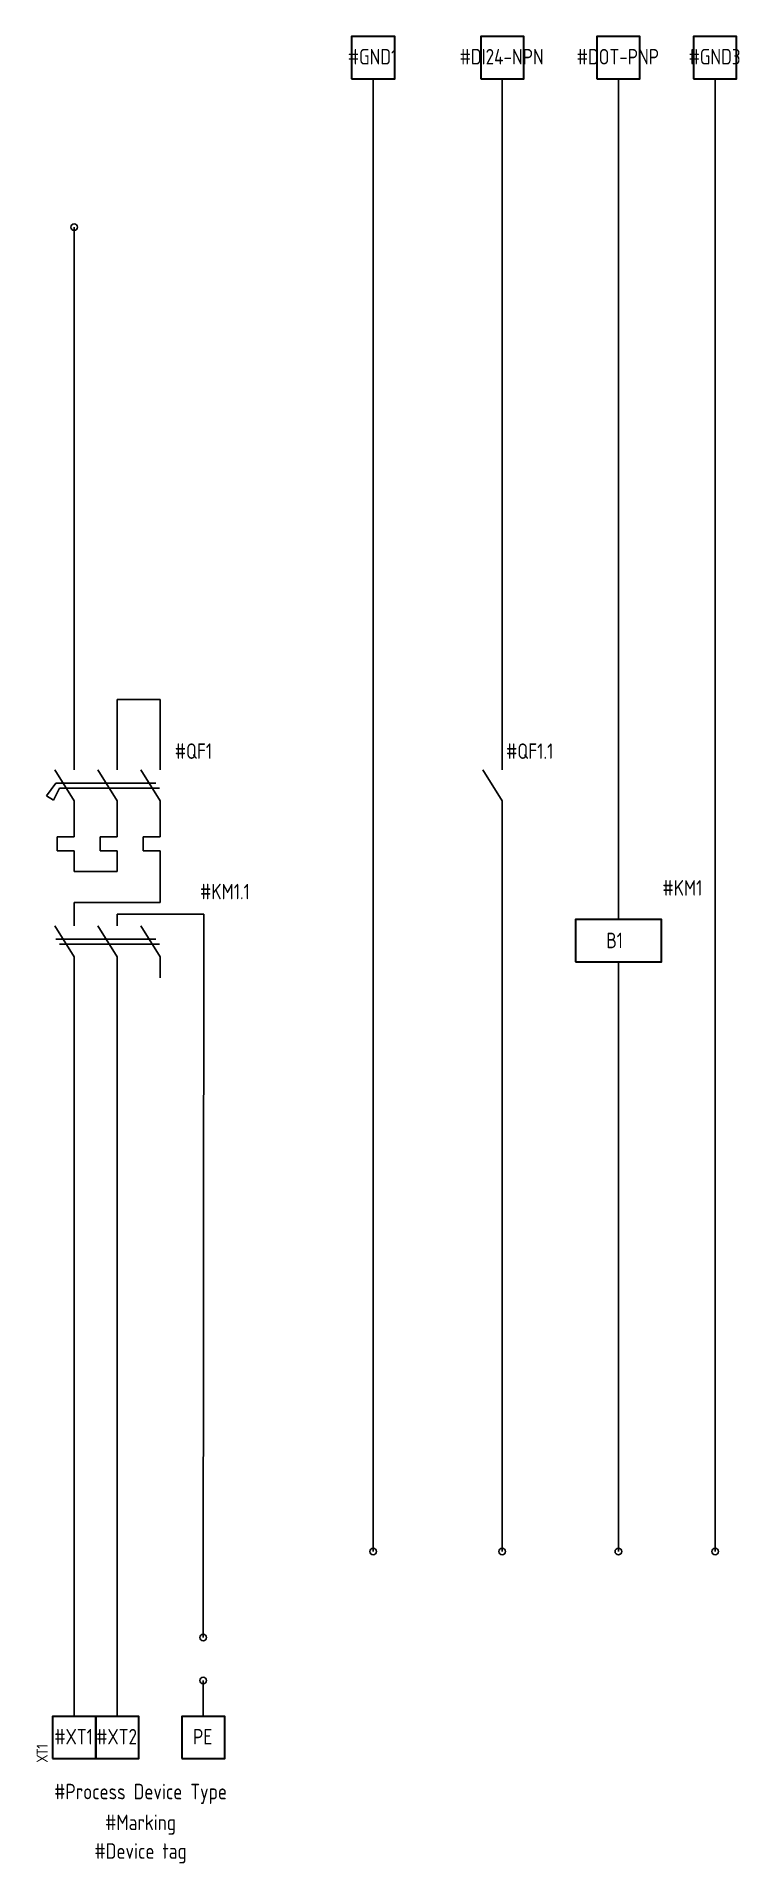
# Model space of a CAD drawing. Header units: millimetres. Extents: x 4483 to 4825, y 5953 to 6166.
# Drawn here: x 4743.7 to 4825.4, y 5953.3 to 6165.6 of the extents above; entities outside this region: 23.
import ezdxf

# ---------------------------------------------------------------- set-up
doc = ezdxf.new("R2010")
doc.units = ezdxf.units.MM
for name, color, linetype in [('Headers', 7, 'Continuous'), ('XT1', 7, 'Continuous'), ('XT7', 7, 'Continuous'), ('Кабель', 7, 'Continuous')]:
    doc.layers.add(name, color=color, linetype=linetype)
doc.layers.add('Слой1', color=7, linetype='Continuous', lineweight=30)
doc.styles.add('GOST_A', font='GOST_0.TTF')
pattern_1 = [(37.5, (5, -6.084), (-1.60003, 48.94132), [0, -38.608, 0, -43.18, 0, -41.275]), (7.5, (5, -6.084), (44.95233, 71.6825), [0, -20.828, 0, -34.798, 0, -13.335]), (327.5, (-26.24, -6.084), (79.09924, 0.14372), [0, -12.7, 0, -45.72, 0, -59.69]), (317.5, (-26.24, -6.084), (76.35565, 22.29293), [0, -6.35, 0, -29.972, 0, -34.29])]
pattern_2 = [(37.5, (10, -11.084), (-1.60003, 48.94132), [0, -38.608, 0, -43.18, 0, -41.275]), (7.5, (10, -11.084), (44.95233, 71.6825), [0, -20.828, 0, -34.798, 0, -13.335]), (327.5, (-21.24, -11.084), (79.09924, 0.14372), [0, -12.7, 0, -45.72, 0, -59.69]), (317.5, (-21.24, -11.084), (76.35565, 22.29293), [0, -6.35, 0, -29.972, 0, -34.29])]
pattern_3 = [(37.5, (0.535, 0.098), (-1.60003, 48.94132), [0, -38.608, 0, -43.18, 0, -41.275]), (7.5, (0.535, 0.1), (44.95233, 71.6825), [0, -20.828, 0, -34.798, 0, -13.335]), (327.5, (-30.707, 0.1), (79.09924, 0.14372), [0, -12.7, 0, -45.72, 0, -59.69]), (317.5, (-30.71, 0.1), (76.35565, 22.29293), [0, -6.35, 0, -29.972, 0, -34.29])]
pattern_4 = [(37.5, (0.322, 0.16), (-1.60003, 48.94132), [0, -38.608, 0, -43.18, 0, -41.275]), (7.5, (0.32, 0.16), (44.95233, 71.6825), [0, -20.828, 0, -34.798, 0, -13.335]), (327.5, (-30.92, 0.16), (79.09924, 0.14372), [0, -12.7, 0, -45.72, 0, -59.69]), (317.5, (-30.92, 0.16), (76.35565, 22.29293), [0, -6.35, 0, -29.972, 0, -34.29])]

msp = doc.modelspace()

# ---------------------------------------------------------------- hatches: boundary and pattern name
at = {"layer": 'Слой1', "lineweight": -3}
h = msp.add_hatch(dxfattribs=at)
h.set_pattern_fill('AR-SAND', color=256)
h.set_pattern_definition([(37.5, (246.395, 184.693), (-1.60003, 48.94132), [0, -38.608, 0, -43.18, 0, -41.275]), (7.5, (246.395, 184.693), (44.9523, 71.6825), [0, -20.828, 0, -34.798, 0, -13.335]), (327.5, (215.153, 184.693), (79.09924, 0.14372), [0, -12.7, 0, -45.72, 0, -59.69]), (317.5, (215.15, 184.693), (76.35565, 22.29293), [0, -6.35, 0, -29.972, 0, -34.29])])
h.paths.add_polyline_path([(4747.73, 6143.47, 1), (4748.5, 6143.47, 1)])
h = msp.add_hatch(dxfattribs=at)
h.set_pattern_fill('AR-SAND', color=256)
h.set_pattern_definition([(37.5, (-1.567, -0.148), (-1.60003, 48.94132), [0, -38.608, 0, -43.18, 0, -41.275]), (7.5, (-1.57, -0.15), (44.95233, 71.6825), [0, -20.828, 0, -34.798, 0, -13.335]), (327.5, (-32.81, -0.15), (79.09924, 0.14372), [0, -12.7, 0, -45.72, 0, -59.69]), (317.5, (-32.81, -0.15), (76.35565, 22.29293), [0, -6.35, 0, -29.972, 0, -34.29])])
h.paths.add_polyline_path([(4483.15, 6127.95, 1), (4483.92, 6127.95, 1)])
h = msp.add_hatch(dxfattribs=at)
h.set_pattern_fill('AR-SAND', color=256)
h.set_pattern_definition([(37.5, (-0.368, -0.234), (-1.60003, 48.94132), [0, -38.608, 0, -43.18, 0, -41.275]), (7.5, (-0.37, -0.234), (44.95233, 71.6825), [0, -20.828, 0, -34.798, 0, -13.335]), (327.5, (-31.61, -0.234), (79.09924, 0.14372), [0, -12.7, 0, -45.72, 0, -59.69]), (317.5, (-31.61, -0.234), (76.35565, 22.29293), [0, -6.35, 0, -29.972, 0, -34.29])])
h.paths.add_polyline_path([(4484.35, 6127.86, 1), (4485.12, 6127.86, 1)])
h = msp.add_hatch(dxfattribs=at)
h.set_pattern_fill('AR-SAND', color=256)
h.set_pattern_definition([(37.5, (-0.205, -0.163), (-1.60003, 48.94132), [0, -38.608, 0, -43.18, 0, -41.275]), (7.5, (-0.205, -0.16), (44.95233, 71.6825), [0, -20.828, 0, -34.798, 0, -13.335]), (327.5, (-31.447, -0.163), (79.09924, 0.14372), [0, -12.7, 0, -45.72, 0, -59.69]), (317.5, (-31.45, -0.16), (76.35565, 22.29293), [0, -6.35, 0, -29.972, 0, -34.29])])
h.paths.add_polyline_path([(4484.51, 6127.93, 1), (4485.28, 6127.93, 1)])
h = msp.add_hatch(dxfattribs=at)
h.set_pattern_fill('AR-SAND', color=256)
h.set_pattern_definition([(37.5, (-0.198, -0.163), (-1.60003, 48.94132), [0, -38.608, 0, -43.18, 0, -41.275]), (7.5, (-0.2, -0.16), (44.95233, 71.6825), [0, -20.828, 0, -34.798, 0, -13.335]), (327.5, (-31.44, -0.163), (79.09924, 0.14372), [0, -12.7, 0, -45.72, 0, -59.69]), (317.5, (-31.44, -0.16), (76.35565, 22.29293), [0, -6.35, 0, -29.972, 0, -34.29])])
h.paths.add_polyline_path([(4484.52, 6127.93, 1), (4485.29, 6127.93, 1)])
h = msp.add_hatch(dxfattribs=at)
h.set_pattern_fill('AR-SAND', color=256)
h.set_pattern_definition(pattern_4)
h.paths.add_polyline_path([(4485.04, 6128.26, 1), (4485.81, 6128.26, 1)])
h = msp.add_hatch(dxfattribs=at)
h.set_pattern_fill('AR-SAND', color=256)
h.set_pattern_definition(pattern_4)
h.paths.add_polyline_path([(4485.04, 6128.26, 1), (4485.81, 6128.26, 1)])
h = msp.add_hatch(dxfattribs=at)
h.set_pattern_fill('AR-SAND', color=256)
h.set_pattern_definition(pattern_3)
h.paths.add_polyline_path([(4485.25, 6128.19, 1), (4486.02, 6128.19, 1)])
h = msp.add_hatch(dxfattribs=at)
h.set_pattern_fill('AR-SAND', color=256)
h.set_pattern_definition(pattern_3)
h.paths.add_polyline_path([(4485.25, 6128.19, 1), (4486.02, 6128.19, 1)])
h = msp.add_hatch(dxfattribs=at)
h.set_pattern_fill('AR-SAND', color=256)
h.set_pattern_definition(pattern_3)
h.paths.add_polyline_path([(4485.25, 6128.19, 1), (4486.02, 6128.19, 1)])
h = msp.add_hatch(dxfattribs=at)
h.set_pattern_fill('AR-SAND', color=256)
h.set_pattern_definition(pattern_3)
h.paths.add_polyline_path([(4485.25, 6128.19, 1), (4486.02, 6128.19, 1)])
h = msp.add_hatch(dxfattribs=at)
h.set_pattern_fill('AR-SAND', color=256)
h.set_pattern_definition(pattern_3)
h.paths.add_polyline_path([(4485.25, 6128.19, 1), (4486.02, 6128.19, 1)])
h = msp.add_hatch(dxfattribs=at)
h.set_pattern_fill('AR-SAND', color=256)
h.set_pattern_definition([(37.5, (0.694, 0.063), (-1.60003, 48.94132), [0, -38.608, 0, -43.18, 0, -41.275]), (7.5, (0.694, 0.063), (44.95233, 71.6825), [0, -20.828, 0, -34.798, 0, -13.335]), (327.5, (-30.548, 0.063), (79.09924, 0.14372), [0, -12.7, 0, -45.72, 0, -59.69]), (317.5, (-30.55, 0.06), (76.35565, 22.29293), [0, -6.35, 0, -29.972, 0, -34.29])])
h.paths.add_polyline_path([(4485.41, 6128.16, 1), (4486.18, 6128.16, 1)])
h = msp.add_hatch(dxfattribs=at)
h.set_pattern_fill('AR-SAND', color=256)
h.set_pattern_definition([(37.5, (0.885, -0.06), (-1.60003, 48.94132), [0, -38.608, 0, -43.18, 0, -41.275]), (7.5, (0.885, -0.06), (44.95233, 71.6825), [0, -20.828, 0, -34.798, 0, -13.335]), (327.5, (-30.357, -0.06), (79.09924, 0.14372), [0, -12.7, 0, -45.72, 0, -59.69]), (317.5, (-30.36, -0.06), (76.35565, 22.29293), [0, -6.35, 0, -29.972, 0, -34.29])])
h.paths.add_polyline_path([(4485.6, 6128.03, 1), (4486.37, 6128.03, 1)])
h = msp.add_hatch(dxfattribs=at)
h.set_pattern_fill('AR-SAND', color=256)
h.set_pattern_definition([(37.5, (1.176, -0.31), (-1.60003, 48.94132), [0, -38.608, 0, -43.18, 0, -41.275]), (7.5, (1.176, -0.31), (44.95233, 71.6825), [0, -20.828, 0, -34.798, 0, -13.335]), (327.5, (-30.066, -0.31), (79.09924, 0.14372), [0, -12.7, 0, -45.72, 0, -59.69]), (317.5, (-30.066, -0.31), (76.35565, 22.29293), [0, -6.35, 0, -29.972, 0, -34.29])])
h.paths.add_polyline_path([(4485.89, 6127.78, 1), (4486.66, 6127.78, 1)])
h = msp.add_hatch(dxfattribs=at)
h.set_pattern_fill('AR-SAND', color=256)
h.set_pattern_definition([(37.5, (-1.9, 5.91), (-1.60003, 48.94132), [0, -38.608, 0, -43.18, 0, -41.275]), (7.5, (-1.9, 5.91), (44.95233, 71.6825), [0, -20.828, 0, -34.798, 0, -13.335]), (327.5, (-33.143, 5.91), (79.09924, 0.14372), [0, -12.7, 0, -45.72, 0, -59.69]), (317.5, (-33.14, 5.91), (76.35565, 22.29293), [0, -6.35, 0, -29.972, 0, -34.29])])
h.paths.add_polyline_path([(4484.71, 6127.01, 1), (4485.48, 6127.01, 1)])
h = msp.add_hatch(dxfattribs=at)
h.set_pattern_fill('AR-SAND', color=256)
h.set_pattern_definition(pattern_1)
h.paths.add_polyline_path([(4489.71, 6122.01, 1), (4490.48, 6122.01, 1)])
h = msp.add_hatch(dxfattribs=at)
h.set_pattern_fill('AR-SAND', color=256)
h.set_pattern_definition(pattern_1)
h.paths.add_polyline_path([(4489.71, 6122.01, 1), (4490.48, 6122.01, 1)])
h = msp.add_hatch(dxfattribs=at)
h.set_pattern_fill('AR-SAND', color=256)
h.set_pattern_definition([(37.5, (3.1, 0.91), (-1.60003, 48.94132), [0, -38.608, 0, -43.18, 0, -41.275]), (7.5, (3.1, 0.91), (44.95233, 71.6825), [0, -20.828, 0, -34.798, 0, -13.335]), (327.5, (-28.143, 0.91), (79.09924, 0.14372), [0, -12.7, 0, -45.72, 0, -59.69]), (317.5, (-28.14, 0.91), (76.35565, 22.29293), [0, -6.35, 0, -29.972, 0, -34.29])])
h.paths.add_polyline_path([(4489.71, 6122.01, 1), (4490.48, 6122.01, 1)])
h = msp.add_hatch(dxfattribs=at)
h.set_pattern_fill('AR-SAND', color=256)
h.set_pattern_definition(pattern_2)
h.paths.add_polyline_path([(4494.71, 6117.01, 1), (4495.48, 6117.01, 1)])
h = msp.add_hatch(dxfattribs=at)
h.set_pattern_fill('AR-SAND', color=256)
h.set_pattern_definition(pattern_2)
h.paths.add_polyline_path([(4494.71, 6117.01, 1), (4495.48, 6117.01, 1)])
h = msp.add_hatch(dxfattribs=at)
h.set_pattern_fill('AR-SAND', color=256)
h.set_pattern_definition([(37.5, (8.1, -4.09), (-1.60003, 48.94132), [0, -38.608, 0, -43.18, 0, -41.275]), (7.5, (8.1, -4.09), (44.95233, 71.6825), [0, -20.828, 0, -34.798, 0, -13.335]), (327.5, (-23.143, -4.09), (79.09924, 0.14372), [0, -12.7, 0, -45.72, 0, -59.69]), (317.5, (-23.14, -4.09), (76.35565, 22.29293), [0, -6.35, 0, -29.972, 0, -34.29])])
h.paths.add_polyline_path([(4494.71, 6117.01, 1), (4495.48, 6117.01, 1)])
h = msp.add_hatch(dxfattribs=at)
h.set_pattern_fill('AR-SAND', color=256)
h.set_pattern_definition([(37.5, (281.145, 30.78), (-1.60003, 48.94132), [0, -38.608, 0, -43.18, 0, -41.275]), (7.5, (281.145, 30.78), (44.9523, 71.6825), [0, -20.828, 0, -34.798, 0, -13.335]), (327.5, (249.903, 30.78), (79.09924, 0.14372), [0, -12.7, 0, -45.72, 0, -59.69]), (317.5, (249.903, 30.78), (76.35565, 22.29293), [0, -6.35, 0, -29.972, 0, -34.29])])
h.paths.add_polyline_path([(4782.48, 5989.56, 1), (4783.25, 5989.56, 1)])
h = msp.add_hatch(dxfattribs=at)
h.set_pattern_fill('AR-SAND', color=256)
h.set_pattern_definition([(37.5, (296.145, 30.78), (-1.60003, 48.94132), [0, -38.608, 0, -43.18, 0, -41.275]), (7.5, (296.145, 30.78), (44.9523, 71.6825), [0, -20.828, 0, -34.798, 0, -13.335]), (327.5, (264.903, 30.78), (79.09924, 0.14372), [0, -12.7, 0, -45.72, 0, -59.69]), (317.5, (264.903, 30.78), (76.35565, 22.29293), [0, -6.35, 0, -29.972, 0, -34.29])])
h.paths.add_polyline_path([(4797.48, 5989.56, 1), (4798.25, 5989.56, 1)])
h = msp.add_hatch(dxfattribs=at)
h.set_pattern_fill('AR-SAND', color=256)
h.set_pattern_definition([(37.5, (309.65, 30.78), (-1.60003, 48.94132), [0, -38.608, 0, -43.18, 0, -41.275]), (7.5, (309.65, 30.78), (44.9523, 71.6825), [0, -20.828, 0, -34.798, 0, -13.335]), (327.5, (278.41, 30.78), (79.09924, 0.14372), [0, -12.7, 0, -45.72, 0, -59.69]), (317.5, (278.41, 30.78), (76.35565, 22.29293), [0, -6.35, 0, -29.972, 0, -34.29])])
h.paths.add_polyline_path([(4810.99, 5989.56, 1), (4811.76, 5989.56, 1)])
h = msp.add_hatch(dxfattribs=at)
h.set_pattern_fill('AR-SAND', color=256)
h.set_pattern_definition([(37.5, (320.89, 30.78), (-1.60003, 48.94132), [0, -38.608, 0, -43.18, 0, -41.275]), (7.5, (320.89, 30.78), (44.9523, 71.6825), [0, -20.828, 0, -34.798, 0, -13.335]), (327.5, (289.65, 30.78), (79.09924, 0.14372), [0, -12.7, 0, -45.72, 0, -59.69]), (317.5, (289.65, 30.78), (76.35565, 22.29293), [0, -6.35, 0, -29.972, 0, -34.29])])
h.paths.add_polyline_path([(4822.23, 5989.56, 1), (4823, 5989.56, 1)])
h = msp.add_hatch(dxfattribs=at)
h.set_pattern_fill('AR-SAND', color=256)
h.set_pattern_definition([(37.5, (261.395, 20.78), (-1.60003, 48.94132), [0, -38.608, 0, -43.18, 0, -41.275]), (7.5, (261.395, 20.78), (44.9523, 71.6825), [0, -20.828, 0, -34.798, 0, -13.335]), (327.5, (230.153, 20.78), (79.09924, 0.14372), [0, -12.7, 0, -45.72, 0, -59.69]), (317.5, (230.15, 20.78), (76.35565, 22.29293), [0, -6.35, 0, -29.972, 0, -34.29])])
h.paths.add_polyline_path([(4762.73, 5979.56, 1), (4763.5, 5979.56, 1)])
h = msp.add_hatch(dxfattribs=at)
h.set_pattern_fill('AR-SAND', color=256)
h.set_pattern_definition([(37.5, (261.395, 15.78), (-1.60003, 48.94132), [0, -38.608, 0, -43.18, 0, -41.275]), (7.5, (261.395, 15.78), (44.9523, 71.6825), [0, -20.828, 0, -34.798, 0, -13.335]), (327.5, (230.153, 15.78), (79.09924, 0.14372), [0, -12.7, 0, -45.72, 0, -59.69]), (317.5, (230.15, 15.78), (76.35565, 22.29293), [0, -6.35, 0, -29.972, 0, -34.29])])
h.paths.add_polyline_path([(4762.73, 5974.56, 1), (4763.5, 5974.56, 1)])
h = msp.add_hatch(dxfattribs=at)
h.set_pattern_fill('AR-SAND', color=256)
h.set_pattern_definition([(37.5, (0.48, 1.17), (-1.60003, 48.94132), [0, -38.608, 0, -43.18, 0, -41.275]), (7.5, (0.48, 1.17), (44.9523, 71.6825), [0, -20.828, 0, -34.798, 0, -13.335]), (327.5, (-30.76, 1.17), (79.09924, 0.14372), [0, -12.7, 0, -45.72, 0, -59.69]), (317.5, (-30.76, 1.17), (76.35565, 22.29293), [0, -6.35, 0, -29.972, 0, -34.29])])
h.paths.add_polyline_path([(4501.82, 5959.94, 1), (4502.59, 5959.94, 1)])
h = msp.add_hatch(dxfattribs=at)
h.set_pattern_fill('AR-SAND', color=256)
h.set_pattern_definition([(37.5, (5.33, 1.215), (-1.60003, 48.94132), [0, -38.608, 0, -43.18, 0, -41.275]), (7.5, (5.33, 1.215), (44.9523, 71.6825), [0, -20.828, 0, -34.798, 0, -13.335]), (327.5, (-25.912, 1.215), (79.09924, 0.14372), [0, -12.7, 0, -45.72, 0, -59.69]), (317.5, (-25.91, 1.215), (76.35565, 22.29293), [0, -6.35, 0, -29.972, 0, -34.29])])
h.paths.add_polyline_path([(4505.04, 5959.31, 1), (4505.81, 5959.31, 1)])

# ---------------------------------------------------------------- linework, layer by layer
at = {"layer": 'Кабель'}
for p, q in [((4782.87, 6160.73), (4782.87, 5989.56)), ((4797.87, 6160.73), (4797.87, 6080.39)), ((4811.37, 6160.73), (4811.37, 6063.01)), ((4822.61, 6160.73), (4822.61, 5989.56)), ((4748.12, 6143.47), (4748.12, 6080.39)), ((4753.12, 6088.57), (4753.12, 6080.39)), ((4758.12, 6088.57), (4758.12, 6080.39)), ((4748.12, 6076.79), (4748.12, 6072.63)), ((4753.12, 6076.79), (4753.12, 6072.63)), ((4758.12, 6076.79), (4758.12, 6072.63)), ((4797.87, 6076.79), (4797.87, 6072.63)), ((4748.12, 6070.98), (4748.12, 6068.58)), ((4753.12, 6070.98), (4753.12, 6068.58)), ((4758.12, 6070.98), (4758.12, 6064.98)), ((4797.87, 6072.63), (4797.87, 5989.56)), ((4763.2, 6063.62), (4763.12, 5979.56)), ((4748.12, 6058.67), (4748.12, 5974.56)), ((4753.12, 6058.67), (4753.12, 5974.56)), ((4811.37, 6058.11), (4811.37, 5989.56)), ((4748.12, 5974.56), (4748.12, 5970.39)), ((4753.12, 5974.56), (4753.12, 5970.39)), ((4763.12, 5974.56), (4763.12, 5970.39))]:
    msp.add_line(p, q, dxfattribs=at)
at = {"layer": 'Слой1', "lineweight": -3}
for p, q in [((4753.12, 6088.57), (4758.12, 6088.57)), ((4745.87, 6080.39), (4748.12, 6076.79)), ((4750.87, 6080.39), (4753.12, 6076.79)), ((4755.87, 6080.39), (4758.12, 6076.79)), ((4795.62, 6080.39), (4797.87, 6076.79)), ((4746, 6078.85), (4744.92, 6077.39)), ((4744.92, 6077.39), (4745.7, 6076.89)), ((4745.7, 6076.89), (4746.41, 6078.27)), ((4746, 6078.85), (4757.63, 6078.85)), ((4746.41, 6078.27), (4758.04, 6078.27)), ((4797.87, 6072.63), (4797.87, 6074.71)), ((4748.12, 6072.63), (4746.13, 6072.63)), ((4746.13, 6072.63), (4746.13, 6070.98)), ((4746.13, 6070.98), (4748.12, 6070.98)), ((4753.12, 6072.63), (4751.13, 6072.63)), ((4751.13, 6072.63), (4751.13, 6070.98)), ((4751.13, 6070.98), (4753.12, 6070.98)), ((4758.12, 6072.63), (4756.13, 6072.63)), ((4756.13, 6072.63), (4756.13, 6070.98)), ((4756.13, 6070.98), (4758.12, 6070.98)), ((4748.12, 6068.58), (4753.12, 6068.58)), ((4758.12, 6064.98), (4748.12, 6064.98)), ((4748.12, 6064.98), (4748.12, 6062.27)), ((4745.87, 6062.27), (4748.12, 6058.67)), ((4750.87, 6062.27), (4753.12, 6058.67)), ((4753.12, 6063.62), (4753.12, 6062.27)), ((4753.12, 6063.62), (4763.2, 6063.62)), ((4755.87, 6062.27), (4758.12, 6058.67)), ((4746, 6060.73), (4757.63, 6060.73)), ((4746.41, 6060.15), (4758.04, 6060.15)), ((4758.12, 6058.67), (4758.12, 6056.24))]:
    msp.add_line(p, q, dxfattribs=at)
at = {"layer": 'Слой1', "color": 7, "lineweight": 30}
for points in [[(4780.37, 6160.73), (4785.37, 6160.73), (4785.37, 6165.64), (4780.37, 6165.64)], [(4795.37, 6160.73), (4800.37, 6160.73), (4800.37, 6165.64), (4795.37, 6165.64)], [(4808.87, 6160.73), (4813.87, 6160.73), (4813.87, 6165.64), (4808.87, 6165.64)], [(4820.11, 6160.73), (4825.11, 6160.73), (4825.11, 6165.64), (4820.11, 6165.64)], [(4806.37, 6058.11), (4816.37, 6058.11), (4816.37, 6063.01), (4806.37, 6063.01)], [(4745.62, 5965.49), (4750.62, 5965.49), (4750.62, 5970.39), (4745.62, 5970.39)], [(4750.62, 5965.49), (4755.62, 5965.49), (4755.62, 5970.39), (4750.62, 5970.39)], [(4760.62, 5965.49), (4765.62, 5965.49), (4765.62, 5970.39), (4760.62, 5970.39)]]:
    msp.add_lwpolyline(points, close=True, dxfattribs=at)
at = {"layer": 'Слой1', "lineweight": -3}
for centre in [(4748.12, 6143.47), (4782.87, 5989.56), (4797.87, 5989.56), (4811.37, 5989.56), (4822.61, 5989.56), (4763.12, 5979.56), (4763.12, 5974.56)]:
    msp.add_circle(centre, 0.384, dxfattribs=at)

# ---------------------------------------------------------------- texts
at = {"layer": 'Headers', "lineweight": -3, "char_height": 1.8, "attachment_point": 1, "style": 'GOST_A'}
for s, insert in [('\\pxqc;#Process Device Type', (4744.78, 5962.56)), ('\\pxqc;#Marking', (4744.78, 5958.98)), ('\\pxqc;#Device tag', (4744.78, 5955.65))]:
    msp.add_mtext_dynamic_manual_height_columns(s, width=22.1167, gutter_width=15, heights=[7.1], dxfattribs=dict(at, insert=insert))
at = {"layer": 'XT1', "lineweight": -3, "char_height": 1.8, "attachment_point": 1, "style": 'GOST_A'}
for s, insert in [('\\pxqc;#GND1', (4780.99, 6164.19)), ('\\pxqc;#DI24-NPN', (4795.99, 6164.19)), ('\\pxqc;#DOT-PNP', (4809.5, 6164.19)), ('\\pxqc;#GND3', (4820.74, 6164.19))]:
    msp.add_mtext_dynamic_manual_height_columns(s, width=3.6299, gutter_width=15, heights=[1.76], dxfattribs=dict(at, insert=insert))
at = {"layer": 'XT7', "lineweight": -3, "char_height": 1.8, "attachment_point": 1, "style": 'GOST_A'}
for s, insert in [('\\pxqc;#XT1', (4746.24, 5968.94)), ('\\pxqc;#XT2', (4751.24, 5968.94))]:
    msp.add_mtext_dynamic_manual_height_columns(s, width=3.6299, gutter_width=15, heights=[1.76], dxfattribs=dict(at, insert=insert))
at = {"layer": 'Слой1', "lineweight": -3, "char_height": 1.8, "attachment_point": 1, "style": 'GOST_A'}
for s, insert in [('\\pxqc;#QF1', (4760.17, 6083.48)), ('\\pxqc;#QF1.1', (4799.25, 6083.48)), ('\\pxqc;#KM1.1', (4763.83, 6067.16)), ('\\pxqc;#KM1', (4817, 6067.59)), ('В1', (4809.96, 6061.48)), ('\\pxqc;РЕ', (4761.24, 5968.94))]:
    msp.add_mtext_dynamic_manual_height_columns(s, width=3.6299, gutter_width=15, heights=[1.76], dxfattribs=dict(at, insert=insert))
at = {"layer": 'Слой1', "lineweight": -3, "insert": (4743.75, 5965.09), "char_height": 1.3, "attachment_point": 1, "rotation": 90, "style": 'GOST_A'}
msp.add_mtext_dynamic_manual_height_columns('ХТ1', width=3.6299, gutter_width=15, heights=[1.76], dxfattribs=at)

doc.saveas('drawing.dxf')
